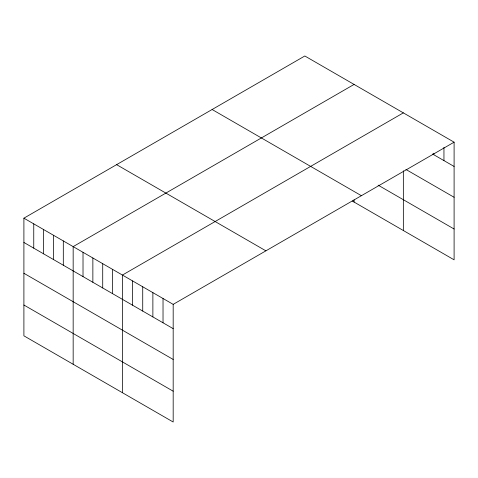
<?xml version="1.0" encoding="UTF-8"?>
<svg xmlns="http://www.w3.org/2000/svg" width="478" height="478" viewBox="0 0 478 478"><rect width="100%" height="100%" fill="white"/><g stroke="black" fill="none" stroke-linecap="round" stroke-linejoin="round"><path stroke-width="0.72" d="M23.9 218.177L173.179 304.361L173.179 422.014L23.9 335.825L23.9 218.177L304.821 55.986L454.1 142.175L454.1 259.823L352.238 201.011M354.084 84.427L73.164 246.618L73.164 364.266M403.348 112.868L122.422 275.059L122.422 392.707M173.179 304.361L454.1 142.175M432.53 154.006L454.1 166.458M405.882 169.433L454.1 197.271M378.098 185.135L454.1 229.01M212.118 109.51L361.398 195.693M116.602 164.653L265.882 250.836M23.9 242.46L173.179 328.649M23.9 273.273L173.179 359.456M23.9 305.018L173.179 391.201M443.948 147.349L443.948 160.596M433.797 153.265L433.797 154.735M403.348 170.789L403.348 230.521M354.084 199.882L354.084 202.08M163.028 298.499L163.028 322.787M152.876 292.638L152.876 316.926M142.725 286.782L142.725 311.064M132.573 280.921L132.573 305.203M112.569 269.371L112.569 293.653M102.716 263.683L102.716 287.965M92.863 257.995L92.863 282.277M83.017 252.306L83.017 276.589M63.311 240.93L63.311 265.212M53.458 235.242L53.458 259.524M43.606 229.554L43.606 253.836M33.753 223.865L33.753 248.148"/></g></svg>
